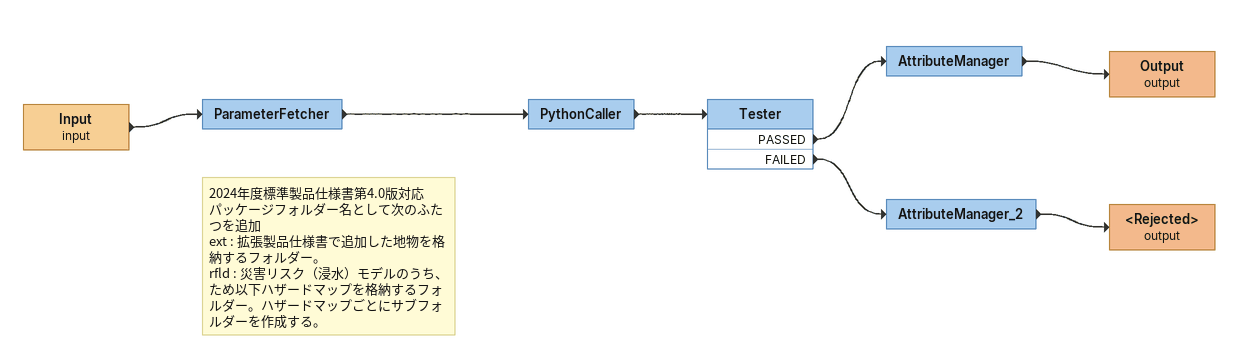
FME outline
Input (input)
    -> ParameterFetcher
Note: 2024年度標準製品仕様書第4.0版対応 / パッケージフォルダー名として次のふたつを追加 / ext : 拡張製品仕様書で追加した地物を格納するフォルダー。 / rfld : 災害リスク（浸水）モデルのうち、ため以下ハザードマップを格納するフォルダー。ハザードマップごとにサブフォルダーを作成する。
ParameterFetcher
    -> PythonCaller
PythonCaller
    -> Tester
Tester
    PASSED -> AttributeManager
    FAILED -> AttributeManager_2
AttributeManager
    -> Output (output)
Output (output)
AttributeManager_2
    -> <Rejected> (output)
<Rejected> (output)
